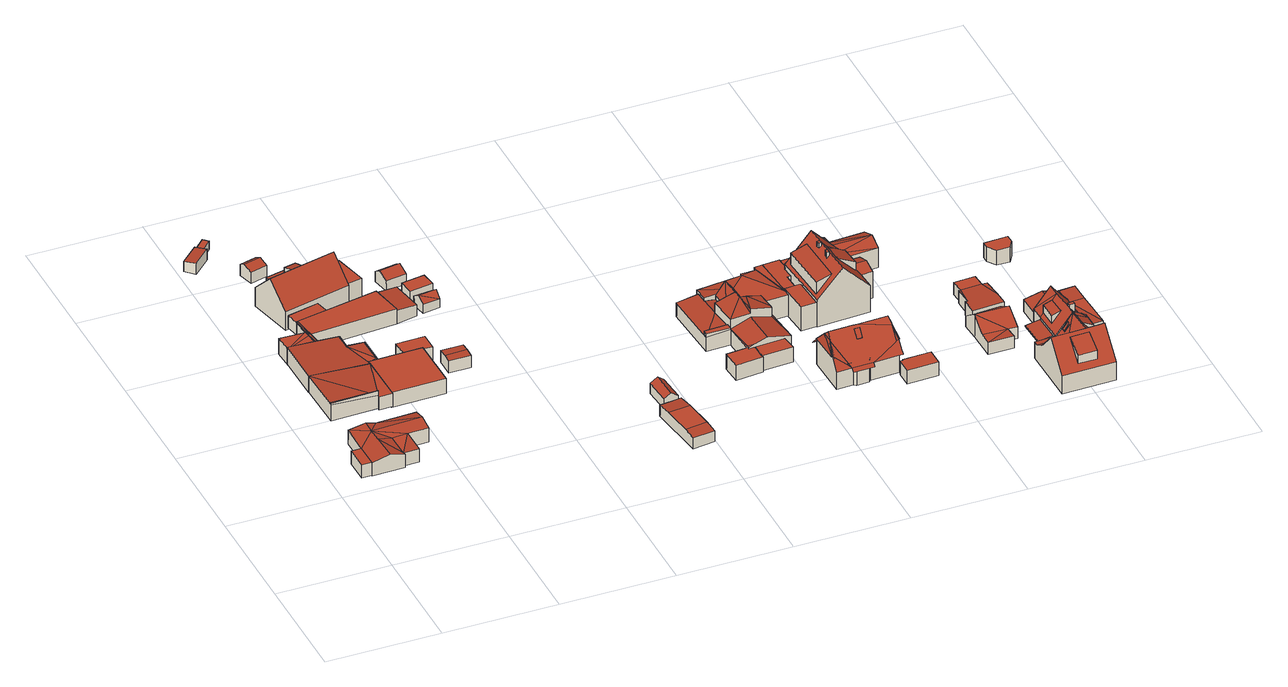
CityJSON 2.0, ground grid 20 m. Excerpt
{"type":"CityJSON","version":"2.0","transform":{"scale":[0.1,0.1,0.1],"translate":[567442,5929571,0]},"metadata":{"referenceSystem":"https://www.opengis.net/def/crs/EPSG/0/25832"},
"CityObjects":{
"building1":{"type":"Building","attributes":{"Grundfläche 2D":"101.120985","Grundhöhe NN":"0.966"},"geometry":[{"type":"Solid","lod":"3","boundaries":[[[[0,1,2]],[[2,1,3]],[[0,4,5,6]],[[1,0,6,7,8,9]],[[8,10,11,9]],[[12,13,11]],[[13,14,11]],[[14,9,11]],[[13,15,16,1]],[[13,1,14]],[[17,18,16]],[[18,1,16]],[[3,1,18]],[[1,9,14]],[[0,2,19,20]],[[4,0,20,21]],[[5,4,21,22]],[[6,5,22,23]],[[7,6,23,24]],[[10,8,7,24,25]],[[11,10,25,26]],[[12,11,26,27]],[[13,12,27,28]],[[15,13,28,29]],[[17,16,15,29,30]],[[2,3,18,17,30,19]],[[25,24,23,22,21,20,19,30,29,28,27,26]]]],"semantics":{"surfaces":[{"type":"RoofSurface"},{"type":"WallSurface"},{"type":"GroundSurface"}],"values":[[0,0,0,0,0,0,0,0,0,0,0,0,0,0,1,1,1,1,1,1,1,1,1,1,1,1,2]]}}]},
"building2":{"type":"Building","attributes":{"Grundfläche 2D":"89.987036","Grundhöhe NN":"1.052"},"children":["building2-1"],"geometry":[{"type":"Solid","lod":"3","boundaries":[[[[31,32,33,34]],[[31,34,35,36]],[[37,38,34,33,32]],[[32,31,39,40]],[[41,38,37,32,40,42]],[[34,38,41,43]],[[35,34,43,44]],[[36,35,44,45]],[[31,36,45,39]],[[43,41,42,40,39,45,44]]]],"semantics":{"surfaces":[{"type":"RoofSurface"},{"type":"WallSurface"},{"type":"GroundSurface"}],"values":[[0,0,0,1,1,1,1,1,1,2]]}}]},
"building2-1":{"type":"BuildingInstallation","parents":["building2"],"geometry":[{"type":"MultiSurface","lod":"3","boundaries":[[[46,47,48,49]],[[38,34,47,46]],[[34,50,48,47]],[[37,49,48,50,33]],[[46,49,37,38]]],"semantics":{"surfaces":[{"type":"RoofSurface"},{"type":"WallSurface"}],"values":[0,1,1,1,1]}}]},
"building3":{"type":"Building","attributes":{"Grundfläche 2D":"96.016437","Grundhöhe NN":"1.028"},"geometry":[{"type":"Solid","lod":"3","boundaries":[[[[51,52,53,54,55,56,32]],[[57,53,52]],[[57,52,58,59,60,61]],[[62,53,61,60]],[[63,54,62]],[[54,53,62]],[[61,53,57]],[[51,32,64,65]],[[52,51,65,66]],[[58,52,66,67]],[[59,58,67,68]],[[60,59,68,69]],[[62,60,69,70]],[[63,62,70,71]],[[72,56,55,54,63,71,73]],[[32,56,72,64]],[[67,66,65,64,72,73,71,70,69,68]]]],"semantics":{"surfaces":[{"type":"RoofSurface"},{"type":"WallSurface"},{"type":"GroundSurface"}],"values":[[0,0,0,0,0,0,0,1,1,1,1,1,1,1,1,1,2]]}}]},
"building4":{"type":"Building","attributes":{"Grundfläche 2D":"9.207531","Grundhöhe NN":"1.227"},"geometry":[{"type":"Solid","lod":"3","boundaries":[[[[74,75,76,77]],[[78,79,77,76]],[[79,80,74,77]],[[80,81,75,74]],[[81,78,76,75]],[[81,80,79,78]]]],"semantics":{"surfaces":[{"type":"RoofSurface"},{"type":"WallSurface"},{"type":"GroundSurface"}],"values":[[0,1,1,1,1,2]]}}]},
"building5":{"type":"Building","attributes":{"Grundfläche 2D":"2.697218","Grundhöhe NN":"1.233"},"geometry":[{"type":"Solid","lod":"3","boundaries":[[[[82,83,84,85]],[[86,87,85,84]],[[87,88,82,85]],[[88,89,83,82]],[[89,86,84,83]],[[89,88,87,86]]]],"semantics":{"surfaces":[{"type":"RoofSurface"},{"type":"WallSurface"},{"type":"GroundSurface"}],"values":[[0,1,1,1,1,2]]}}]},
"building6":{"type":"Building","attributes":{"Grundfläche 2D":"14.262613","Grundhöhe NN":"1.028"},"geometry":[{"type":"Solid","lod":"3","boundaries":[[[[90,91,92,93,94]],[[95,96,94,93]],[[96,97,90,94]],[[97,98,91,90]],[[98,99,92,91]],[[99,95,93,92]],[[99,98,97,96,95]]]],"semantics":{"surfaces":[{"type":"RoofSurface"},{"type":"WallSurface"},{"type":"GroundSurface"}],"values":[[0,1,1,1,1,1,2]]}}]},
"building7":{"type":"Building","attributes":{"Grundfläche 2D":"8.800956","Grundhöhe NN":"0.996"},"geometry":[{"type":"Solid","lod":"3","boundaries":[[[[100,101,102,103]],[[104,101,100,105]],[[103,102,106,107]],[[105,100,103,107,108]],[[104,105,108,109]],[[106,102,101,104,109]],[[108,107,106,109]]]],"semantics":{"surfaces":[{"type":"RoofSurface"},{"type":"WallSurface"},{"type":"GroundSurface"}],"values":[[0,0,1,1,1,1,2]]}}]},
"building8":{"type":"Building","attributes":{"Grundfläche 2D":"100.223533","Grundhöhe NN":"0.741"},"geometry":[{"type":"Solid","lod":"3","boundaries":[[[[110,111,112,113]],[[114,115,116,117,118]],[[119,111,110,115,114,120]],[[112,111,119,121]],[[113,112,121,122]],[[113,122,123,115,110]],[[115,123,124,116]],[[117,116,124,125]],[[118,117,125,126]],[[114,118,126,120]],[[119,120,126,125,124,123,122,121]]]],"semantics":{"surfaces":[{"type":"RoofSurface"},{"type":"WallSurface"},{"type":"GroundSurface"}],"values":[[0,0,1,1,1,1,1,1,1,1,2]]}}]},
"building9":{"type":"Building","attributes":{"Grundfläche 2D":"114.762972","Grundhöhe NN":"0.683"},"children":["building9-1"],"geometry":[{"type":"Solid","lod":"3","boundaries":[[[[127,128,129,130,131]],[[130,129,132,131]],[[129,133,134,132]],[[135,131,132]],[[136,137,138,139,140]],[[141,142,143,144]],[[136,140,129,145,146,143]],[[136,143,142,137]],[[137,142,147,148,138]],[[140,139,138,148,149,133,129]],[[144,143,146,150]],[[141,144,150,151]],[[142,141,151,147]],[[128,152,145,129]],[[134,133,149,153]],[[132,134,153,154]],[[135,132,154,155]],[[131,135,155,156]],[[128,127,131,156,152]],[[145,152,156,155,154,153,149,148,147,151,150,146]]]],"semantics":{"surfaces":[{"type":"RoofSurface"},{"type":"WallSurface"},{"type":"GroundSurface"}],"values":[[0,0,0,0,0,0,1,1,1,1,1,1,1,1,1,1,1,1,1,2]]}}]},
"building9-1":{"type":"BuildingInstallation","parents":["building9"],"geometry":[{"type":"MultiSurface","lod":"3","boundaries":[[[157,158,159,160,161,162]],[[159,128,129,133,139,160]],[[134,161,160,139,133]],[[127,158,157,162,161,134,132,163,130]],[[159,158,127,128]]],"semantics":{"surfaces":[{"type":"RoofSurface"},{"type":"WallSurface"}],"values":[0,1,1,1,1]}}]},
"building10":{"type":"Building","attributes":{"Grundfläche 2D":"125.336396","Grundhöhe NN":"0.805"},"children":["building10-1"],"geometry":[{"type":"Solid","lod":"3","boundaries":[[[[164,165,166,167,168,169]],[[170,171,169,168,167,172]],[[173,174,175,176]],[[177,178,179,180]],[[174,173,181,182]],[[175,174,182,183]],[[176,175,183,184]],[[166,165,164,185,186]],[[176,184,187,172,167,166,186,181,173]],[[178,188,189,171,170,172,187,190,179]],[[185,164,169,171,189]],[[180,179,190,191]],[[177,180,191,192]],[[178,177,192,188]],[[182,181,186,185,189,188,192,191,190,187,184,183]]]],"semantics":{"surfaces":[{"type":"RoofSurface"},{"type":"WallSurface"},{"type":"GroundSurface"}],"values":[[0,0,0,0,1,1,1,1,1,1,1,1,1,1,2]]}}]},
"building10-1":{"type":"BuildingInstallation","parents":["building10"],"geometry":[{"type":"MultiSurface","lod":"3","boundaries":[[[193,194,195,196]],[[197,195,194]],[[193,196,198]],[[198,197,194,193]]],"semantics":{"surfaces":[{"type":"RoofSurface"},{"type":"WallSurface"}],"values":[0,1,1,1]}}]},
"building11":{"type":"Building","attributes":{"Grundfläche 2D":"12.048376","Grundhöhe NN":"0.741"},"geometry":[{"type":"Solid","lod":"3","boundaries":[[[[199,200,201,202]],[[203,200,199,204]],[[202,201,205,206]],[[204,199,202,206,207]],[[203,204,207,208]],[[205,201,200,203,208]],[[207,206,205,208]]]],"semantics":{"surfaces":[{"type":"RoofSurface"},{"type":"WallSurface"},{"type":"GroundSurface"}],"values":[[0,0,1,1,1,1,2]]}}]},
"building12":{"type":"Building","attributes":{"Grundfläche 2D":"12.084120","Grundhöhe NN":"0.616"},"geometry":[{"type":"Solid","lod":"3","boundaries":[[[[209,210,211]],[[212,210,209]],[[213,209,211,214]],[[214,211,210,215,216]],[[213,214,216,217]],[[212,209,213,217,218]],[[210,212,218,215]],[[216,215,218,217]]]],"semantics":{"surfaces":[{"type":"RoofSurface"},{"type":"WallSurface"},{"type":"GroundSurface"}],"values":[[0,0,0,1,1,1,1,2]]}}]},
"building13":{"type":"Building","attributes":{"Grundfläche 2D":"8.541263","Grundhöhe NN":"0.683"},"geometry":[{"type":"Solid","lod":"3","boundaries":[[[[219,220,221]],[[219,221,222]],[[223,222,224]],[[219,222,223]],[[221,220,225,226]],[[224,222,221,226,227]],[[223,224,227,228]],[[225,220,219,223,228]],[[227,226,225,228]]]],"semantics":{"surfaces":[{"type":"RoofSurface"},{"type":"WallSurface"},{"type":"GroundSurface"}],"values":[[0,0,0,0,1,1,1,1,2]]}}]},
"building14":{"type":"Building","attributes":{"Grundfläche 2D":"11.109791","Grundhöhe NN":"0.683"},"geometry":[{"type":"Solid","lod":"3","boundaries":[[[[229,230,231,232]],[[233,234,232,231]],[[234,235,229,232]],[[235,236,230,229]],[[236,233,231,230]],[[236,235,234,233]]]],"semantics":{"surfaces":[{"type":"RoofSurface"},{"type":"WallSurface"},{"type":"GroundSurface"}],"values":[[0,1,1,1,1,2]]}}]},
"building15":{"type":"Building","attributes":{"Grundfläche 2D":"40.191258","Grundhöhe NN":"0.623"},"geometry":[{"type":"Solid","lod":"3","boundaries":[[[[237,238,239,240]],[[241,238,237,242]],[[243,241,242,244]],[[240,239,245,246]],[[247,248,244,242,237,240,246,249]],[[243,244,248,250]],[[239,238,241,243,250,245]],[[245,250,248,247,249,246]]]],"semantics":{"surfaces":[{"type":"RoofSurface"},{"type":"WallSurface"},{"type":"GroundSurface"}],"values":[[0,0,0,1,1,1,1,2]]}}]},
"building16":{"type":"Building","attributes":{"Grundfläche 2D":"11.967815","Grundhöhe NN":"0.650"},"geometry":[{"type":"Solid","lod":"3","boundaries":[[[[251,252,253,254]],[[255,252,251,256]],[[254,253,257,258]],[[256,251,254,258,259]],[[255,256,259,260]],[[257,253,252,255,260]],[[258,257,260,259]]]],"semantics":{"surfaces":[{"type":"RoofSurface"},{"type":"WallSurface"},{"type":"GroundSurface"}],"values":[[0,0,1,1,1,1,2]]}}]},
"building17":{"type":"Building","attributes":{"Grundfläche 2D":"168.978789","Grundhöhe NN":"0.408"},"children":["building17-1"],"geometry":[{"type":"Solid","lod":"3","boundaries":[[[[261,262,263,264,265]],[[266,267,268,265,264,263]],[[269,270,266,263]],[[271,272,273]],[[274,275,276,277]],[[274,277,272]],[[278,277,276]],[[279,273,272,280,281,282]],[[283,280,284]],[[280,272,285,284]],[[286,287,283]],[[283,287,280]],[[272,271,274]],[[288,289,290,291,292]],[[293,291,290]],[[294,291,293]],[[295,296,288,292,297]],[[295,297,298]],[[299,296,295,300]],[[301,302,303,304]],[[305,306,307,308,309,310,311]],[[272,277,285]],[[287,281,280]],[[291,275,274,271,273,312,297,292]],[[313,278,276,275,291,294,314]],[[285,277,278,313,315]],[[284,285,315,316]],[[283,284,316,317,270,286]],[[286,270,269,287]],[[281,287,269,263,282]],[[261,297,312,273,279,282,263,262]],[[261,265,318,319]],[[266,270,317,320]],[[267,266,320,321]],[[268,267,321,322]],[[265,268,322,318]],[[298,297,261,319,323,306]],[[298,306,305,295]],[[295,305,311,300]],[[324,302,301,325,326,290,289,288,296,299,300,311,310,327]],[[293,290,326,328]],[[294,293,328,314]],[[303,302,324,329]],[[304,303,329,330]],[[301,304,330,325]],[[307,306,323,331]],[[308,307,331,332]],[[309,308,332,333]],[[333,329,327,310,309]],[[318,322,321,320,317,316,315,313,314,328,326,325,330,329,333,332,331,323,319],[324,327,329]]]],"semantics":{"surfaces":[{"type":"RoofSurface"},{"type":"WallSurface"},{"type":"GroundSurface"}],"values":[[0,0,0,0,0,0,0,0,0,0,0,0,0,0,0,0,0,0,0,0,0,1,1,1,1,1,1,1,1,1,1,1,1,1,1,1,1,1,1,1,1,1,1,1,1,1,1,1,1,2]]}}]},
"building17-1":{"type":"BuildingInstallation","parents":["building17"],"geometry":[{"type":"MultiSurface","lod":"3","boundaries":[[[334,335,336,312]],[[337,335,334,262,264]],[[337,265,336,335]],[[261,297,312,336,265]],[[261,262,334,312,297]]],"semantics":{"surfaces":[{"type":"RoofSurface"},{"type":"WallSurface"}],"values":[0,1,1,1,1]}}]},
"building18":{"type":"Building","attributes":{"Grundfläche 2D":"73.873789","Grundhöhe NN":"0.262"},"geometry":[{"type":"Solid","lod":"3","boundaries":[[[[338,339,340]],[[338,340,341]],[[342,343,341,340,344,345,346]],[[347,343,348]],[[341,343,347]],[[349,347,348,350]],[[341,347,351]],[[352,353,340,339]],[[353,354,344,340]],[[354,355,345,344]],[[355,356,346,345]],[[356,357,342,346]],[[357,358,343,342]],[[358,359,348,343]],[[359,360,350,348]],[[360,361,349,350]],[[361,362,347,349]],[[362,363,351,347]],[[363,364,341,351]],[[364,365,338,341]],[[365,352,339,338]],[[355,354,353,352,365,364,363,362,361,360,359,358,357,356]]]],"semantics":{"surfaces":[{"type":"RoofSurface"},{"type":"WallSurface"},{"type":"GroundSurface"}],"values":[[0,0,0,0,0,0,0,1,1,1,1,1,1,1,1,1,1,1,1,1,1,2]]}}]},
"building19":{"type":"Building","attributes":{"Grundfläche 2D":"99.416011","Grundhöhe NN":"1.142"},"children":["building19-1"],"geometry":[{"type":"MultiSurface","lod":"3","boundaries":[[[366,367,368,369,370]],[[370,371,372,373]],[[374,375,376,377,378,379,380,381,370,373,382]],[[370,381,380,383,368,367,366]],[[384,385,386,375,374,382,373,387,388]],[[376,375,389]],[[380,390,391,368,383]],[[392,393,389]],[[389,393,376]],[[394,395,376,393,396]],[[377,394,396,393,392,397,398]],[[377,398,397,399,400]],[[378,377,400,399,401,402]],[[402,401,403,404,405,406,378]],[[406,405,404,391,407]],[[406,407,391,390,380]],[[379,406,380]],[[377,376,395,394]],[[378,406,379]],[[408,409,410,411,412,413,414]],[[415,381,366,416,417,418]],[[419,415,418,420]],[[421,419,420,422]],[[423,421,422,424]],[[425,426,382,427,428,423,424,429]],[[430,431,432,433,398,434,396,395,376,435,374,426,425,436]],[[437,438,439,402,440,400,433,432,441]],[[416,367,383,390,407,405,442,439,438,417]],[[443,444,411,410]],[[444,445,412,411]],[[445,446,413,412]],[[446,447,414,413]],[[447,448,408,414]],[[408,448,449,443,410,409]],[[418,424,420]],[[420,424,422]],[[436,425,429,424,418,417,438,437,441,432,431,430]],[[448,447,446,445,444,443,449]],[[416,366,370,369,368,367]],[[366,381,370]],[[421,423,428,427,373,370,381,415,419]],[[375,386,385,384,388,387,373,382,426,374]],[[427,382,373]],[[375,435,389]],[[374,435,375]],[[376,389,435]],[[396,434,398,397,392,393]],[[399,397,398,433,400]],[[401,399,400,440,402]],[[405,404,403,401,402,439,442]],[[404,405,407,391]],[[390,383,368,391]],[[390,391,407]],[[383,367,368]],[[396,393,376,395]]],"semantics":{"surfaces":[{"type":"RoofSurface"},{"type":"WallSurface"},{"type":"GroundSurface"}],"values":[0,0,0,0,0,0,0,0,0,0,0,0,0,0,0,0,0,0,0,0,1,1,1,1,1,1,1,1,1,1,1,1,1,1,2,2,2,2,0,0,0,0,0,0,0,0,0,0,0,0,0,0,0,0,0]}}]},
"building19-1":{"type":"BuildingInstallation","parents":["building19"],"geometry":[{"type":"MultiSurface","lod":"3","boundaries":[[[450,451,452,453,454,455]],[[456,455,454,453,457,458]],[[452,451,450,459,460,461]],[[461,457,453,452]],[[456,459,450,455]]],"semantics":{"surfaces":[{"type":"RoofSurface"},{"type":"WallSurface"}],"values":[0,1,1,1,1]}}]},
"building20":{"type":"Building","attributes":{"Grundfläche 2D":"211.919278","Grundhöhe NN":"0.184"},"children":["building20-1","building20-2","building20-3"],"geometry":[{"type":"Solid","lod":"3","boundaries":[[[[462,463,464,465]],[[466,467,468,469]],[[469,470,471,472,473,474,466]],[[475,476,477,478,479,480,481,482],[483,484,465,464]],[[471,470,482,481,480,485,486,487,488,489,472,490,491]],[[492,493,494,495,496,476,475,497]],[[497,475,482,468,467]],[[469,468,482,470]],[[497,498,487,492]],[[486,499,500,487]],[[500,501,492,487]],[[502,503,504]],[[502,504,505]],[[506,507,508,502,509,502,505,510]],[[511,512,505]],[[506,510,505,512,513]],[[514,515,516,517,518]],[[519,350,520,521,522,523,524,525]],[[526,527,528,529,530]],[[484,483,463,462]],[[464,463,483]],[[484,462,465]],[[498,497,466,474]],[[467,466,497]],[[471,491,472]],[[491,490,472]],[[489,488,473,472]],[[473,488,487,498,474]],[[520,531,532,518,517,516,533,534,521]],[[514,518,532,535]],[[515,514,535,536]],[[537,533,516,515,536,538,479,478,524,523]],[[485,480,479,538,539]],[[486,485,539,540]],[[499,486,540,541]],[[501,500,499,541,542]],[[492,501,542,543]],[[492,543,544,503,502,494,493]],[[477,476,496,495,494,502,508,507,527,526,525,524,478]],[[525,526,530,519]],[[519,530,545,546,350]],[[520,350,546,531]],[[522,521,534,547]],[[523,522,547,537]],[[529,528,548,549]],[[530,529,549,545]],[[504,503,544,550]],[[511,505,504,550,551]],[[513,512,511,551,552]],[[527,507,506,513,552,548,528]],[[531,546,545,549,548,552,551,550,544,543,542,541,540,539,538,536,535,532],[534,533,537,547]]]],"semantics":{"surfaces":[{"type":"RoofSurface"},{"type":"WallSurface"},{"type":"GroundSurface"}],"values":[[0,0,0,0,0,0,0,0,0,0,0,0,0,0,0,0,0,0,0,1,1,1,1,1,1,1,1,1,1,1,1,1,1,1,1,1,1,1,1,1,1,1,1,1,1,1,1,1,1,1,2]]}}]},
"building20-1":{"type":"BuildingInstallation","parents":["building20"],"geometry":[{"type":"MultiSurface","lod":"3","boundaries":[[[553,554,555,556]],[[557,558,556,555]],[[553,556,558,559]],[[559,560,554,553]],[[555,554,560,557]]],"semantics":{"surfaces":[{"type":"RoofSurface"},{"type":"WallSurface"}],"values":[0,1,1,1,1]}}]},
"building20-2":{"type":"BuildingInstallation","parents":["building20"],"geometry":[{"type":"MultiSurface","lod":"3","boundaries":[[[561,562,563,564,565,566]],[[563,562,561,508,509,510]],[[510,512,564,563]],[[513,565,564,512]],[[513,506,507,566,565]],[[508,561,566,507]]],"semantics":{"surfaces":[{"type":"RoofSurface"},{"type":"WallSurface"}],"values":[0,1,1,1,1,1]}}]},
"building20-3":{"type":"BuildingInstallation","parents":["building20"],"geometry":[{"type":"MultiSurface","lod":"3","boundaries":[[[567,568,569,570]],[[570,569,571,572]],[[567,570,572,573]],[[568,567,573,574]],[[569,568,574,571]]],"semantics":{"surfaces":[{"type":"RoofSurface"},{"type":"WallSurface"}],"values":[0,1,1,1,1]}}]},
"building21":{"type":"Building","attributes":{"Grundfläche 2D":"46.719152","Grundhöhe NN":"0.997"},"geometry":[{"type":"Solid","lod":"3","boundaries":[[[[575,576,577]],[[578,577,579]],[[580,581,577,578]],[[575,577,581]],[[578,579,582]],[[578,582,583]],[[575,581,584]],[[577,576,585,586]],[[582,579,577,586,587]],[[583,582,587,588]],[[578,583,588,589]],[[580,578,589,590]],[[584,581,580,590,591]],[[576,575,584,591,585]],[[590,589,588,587,586,585,591]]]],"semantics":{"surfaces":[{"type":"RoofSurface"},{"type":"WallSurface"},{"type":"GroundSurface"}],"values":[[0,0,0,0,0,0,0,1,1,1,1,1,1,1,2]]}}]},
"building22":{"type":"Building","attributes":{"Grundfläche 2D":"41.775669","Grundhöhe NN":"0.988"},"geometry":[{"type":"Solid","lod":"3","boundaries":[[[[592,593,594]],[[595,596,594,597]],[[598,599,600,601,602,592,594,596]],[[598,596,603]],[[602,593,592]],[[602,601,600,604,605]],[[593,602,605,606]],[[594,593,606,607]],[[597,594,607,608]],[[595,597,608,609]],[[596,595,609,610]],[[603,596,610,611]],[[598,603,611,612]],[[599,598,612,613]],[[600,599,613,604]],[[604,613,612,611,610,609,608,607,606,605]]]],"semantics":{"surfaces":[{"type":"RoofSurface"},{"type":"WallSurface"},{"type":"GroundSurface"}],"values":[[0,0,0,0,0,1,1,1,1,1,1,1,1,1,1,2]]}}]},
"building23":{"type":"Building","attributes":{"Grundfläche 2D":"204.524603","Grundhöhe NN":"0.959"},"children":["building23-1","building23-2","building23-3","building23-4","building23-5","building23-6"],"geometry":[{"type":"Solid","lod":"3","boundaries":[[[[614,615,616,617]],[[618,619,620]],[[618,621,622,619]],[[622,623,624,625,626,627,628,629,630,619]],[[631,632,633,634,635],[636,637,638,639]],[[640,641,631]],[[641,632,631]],[[642,643,633,632,641]],[[644,645,640,646,647,648]],[[628,641,640,645,644]],[[628,649,650,651,642]],[[642,641,628]],[[650,625,652,653,651]],[[643,651,653]],[[642,651,643]],[[654,655,656,657,658,659,660,620,619,630,629,628,644],[661,662,663]],[[662,661,663]],[[664,659,658]],[[665,666,667,668,669]],[[670,671,672,673,674,667,666]],[[675,674,673,676,677,678]],[[679,680,681,682,683]],[[678,677,682,681]],[[639,638,617,616]],[[614,617,638,637]],[[615,614,637,636]],[[636,639,616,615]],[[628,627,626,625,650,649]],[[684,680,679,658,657,656,655,685,686]],[[658,679,672,671,664]],[[665,669,687,688,621,618,620,660,659,664,671,670,666]],[[622,621,688,689,690,691]],[[691,622,691,690,689,690]],[[624,623,622,691,690,689,692,625]],[[675,678,693,694]],[[668,667,674,675,694,695]],[[669,668,695,687]],[[635,634,696,697]],[[640,631,635,697,698]],[[646,640,698,699]],[[646,699,685,655,647]],[[655,654,644,648,647]],[[625,692,700,652]],[[634,633,643,653,652,700,696]],[[681,680,684,701]],[[678,681,701,693]],[[677,676,682]],[[679,683,682,676,673,672]],[[697,696,700,692,689,688,687,695,694,693,701,684,686,685,699,698]]]],"semantics":{"surfaces":[{"type":"RoofSurface"},{"type":"WallSurface"},{"type":"GroundSurface"}],"values":[[0,0,0,0,0,0,0,0,0,0,0,0,0,0,0,0,0,0,0,0,0,0,0,1,1,1,1,1,1,1,1,1,1,1,1,1,1,1,1,1,1,1,1,1,1,1,1,1,2]]}}]},
"building23-1":{"type":"BuildingInstallation","parents":["building23"],"geometry":[{"type":"MultiSurface","lod":"3","boundaries":[[[702,644,703,704,705]],[[703,706,707,708,704]],[[709,710,707,706,703,648,654]],[[710,663,661,704,708,707]],[[661,662,704]],[[704,662,702,705]]],"semantics":{"surfaces":[{"type":"RoofSurface"},{"type":"WallSurface"}],"values":[0,0,1,1,1,1]}}]},
"building23-2":{"type":"BuildingInstallation","parents":["building23"],"geometry":[{"type":"MultiSurface","lod":"3","boundaries":[[[711,712,713,714,715]],[[714,713,716]],[[712,711,717]],[[717,718,716,713,712]]],"semantics":{"surfaces":[{"type":"RoofSurface"},{"type":"WallSurface"}],"values":[0,1,1,1]}}]},
"building23-3":{"type":"BuildingInstallation","parents":["building23"],"geometry":[{"type":"MultiSurface","lod":"3","boundaries":[[[719,720,721,722]],[[723,724,722,721]],[[724,725,719,722]],[[720,719,725,726]],[[721,720,726,723]]],"semantics":{"surfaces":[{"type":"RoofSurface"},{"type":"WallSurface"}],"values":[0,1,1,1,1]}}]},
"building23-4":{"type":"BuildingInstallation","parents":["building23"],"geometry":[{"type":"MultiSurface","lod":"3","boundaries":[[[727,728,703,644,729]],[[728,727,645]],[[645,648,703,728]]],"semantics":{"surfaces":[{"type":"RoofSurface"},{"type":"WallSurface"}],"values":[0,1,1]}}]},
"building23-5":{"type":"BuildingInstallation","parents":["building23"],"geometry":[{"type":"MultiSurface","lod":"3","boundaries":[[[730,731,732,733,734,735]],[[733,736,737,735,734]],[[731,730,735,737,738]],[[732,731,738,739]],[[739,736,733,732]]],"semantics":{"surfaces":[{"type":"RoofSurface"},{"type":"WallSurface"}],"values":[0,1,1,1,1]}}]},
"building23-6":{"type":"BuildingInstallation","parents":["building23"],"geometry":[{"type":"MultiSurface","lod":"3","boundaries":[[[740,691,741,742]],[[740,743,690,691]],[[741,691,690,744]],[[742,741,744,745]],[[740,742,745,743]],[[690,743,745,744]]],"semantics":{"surfaces":[{"type":"RoofSurface"},{"type":"WallSurface"},{"type":"OuterCeilingSurface"}],"values":[0,1,1,1,1,2]}}]},
"building24":{"type":"Building","attributes":{"Grundfläche 2D":"10.308425","Grundhöhe NN":"0.950"},"geometry":[{"type":"Solid","lod":"3","boundaries":[[[[746,747,748,749,750,751]],[[749,748,752,753]],[[750,749,753,754]],[[751,750,754,755]],[[746,751,755,756]],[[748,747,757,752]],[[747,746,756,757]],[[755,754,753,752,757,756]]]],"semantics":{"surfaces":[{"type":"RoofSurface"},{"type":"WallSurface"},{"type":"GroundSurface"}],"values":[[0,1,1,1,1,1,1,2]]}}]}
},
"vertices":[
[62,269,35],[91,297,42],[61,320,37],[91,320,42],[44,268,35],[45,227,35],[62,227,35],[62,225,35],[93,226,42],[92,273,42],[119,227,35],[118,231,35],[145,232,35],[144,275,37],[117,274,36],[180,276,37],[179,300,43],[179,323,37],[109,321,37],[61,320,10],[62,269,10],[44,268,10],[45,227,10],[62,227,10],[62,225,10],[119,227,10],[118,231,10],[145,232,10],[144,275,10],[180,276,10],[179,323,10],
[164,474,36],[59,473,42],[140,390,37],[142,389,36],[142,385,36],[165,386,36],[61,389,42],[61,387,42],[164,474,11],[59,473,11],[61,387,11],[61,389,11],[142,389,11],[142,385,11],[165,386,11],
[61,387,45],[142,389,45],[142,390,45],[61,389,45],[142,390,36],
[164,474,34],[164,480,34],[148,532,36],[147,561,36],[108,560,39],[58,558,42],[180,487,34],[177,481,34],[181,486,34],[180,534,34],[179,533,34],[149,534,36],[149,561,36],[59,473,10],[164,474,10],[164,480,10],[177,481,10],[181,486,10],[180,534,10],[149,534,10],[149,561,10],[58,558,10],[147,561,10],
[6,851,31],[21,835,33],[52,865,33],[37,880,31],[52,865,12],[37,880,12],[6,851,12],[21,835,12],
[42,882,28],[51,874,28],[66,890,28],[58,898,28],[66,890,12],[58,898,12],[42,882,12],[51,874,12],
[104,625,33],[160,635,33],[154,660,34],[98,647,34],[103,625,33],[98,647,10],[103,625,10],[104,625,10],[160,635,10],[154,660,10],
[118,806,37],[87,799,37],[92,782,31],[122,790,31],[85,809,31],[115,817,31],[92,782,10],[122,790,10],[115,817,10],[85,809,10],
[257,482,36],[164,480,36],[165,389,36],[258,390,36],[225,481,33],[257,482,33],[274,482,33],[274,513,33],[224,512,33],[164,480,7],[225,481,7],[165,389,7],[258,390,7],[257,482,7],[274,482,7],[274,513,7],[224,512,7],
[108,560,35],[112,560,35],[109,584,35],[105,582,35],[60,558,37],[104,593,35],[104,621,35],[101,621,35],[58,592,37],[261,595,36],[250,652,36],[104,625,36],[104,621,36],[109,584,36],[288,659,29],[250,652,33],[261,595,33],[298,602,29],[109,584,7],[261,595,7],[250,652,7],[104,625,7],[104,621,7],[298,602,7],[288,659,7],[112,560,7],[101,621,7],[104,593,7],[58,592,7],[60,558,7],
[105,582,37],[108,560,37],[112,560,37],[104,621,37],[101,621,37],[105,584,37],[105,584,35],
[93,646,43],[154,660,43],[213,674,43],[204,714,84],[152,702,84],[84,686,84],[106,734,43],[75,726,43],[195,754,43],[212,678,43],[239,684,43],[225,742,43],[199,736,43],[103,747,41],[106,734,41],[165,747,41],[162,760,41],[212,678,8],[239,684,8],[225,742,8],[199,736,8],[93,646,8],[213,674,8],[195,754,8],[106,734,8],[75,726,8],[165,747,8],[162,760,8],[103,747,8],
[145,730,68],[125,726,68],[130,707,74],[149,712,74],[125,726,55],[145,730,55],
[322,456,31],[284,455,31],[284,440,30],[322,440,30],[284,472,30],[322,472,30],[284,440,7],[322,440,7],[322,472,7],[284,472,7],
[315,710,33],[276,716,25],[278,704,33],[314,722,25],[318,691,25],[281,685,25],[276,716,6],[281,685,6],[318,691,6],[314,722,6],
[308,617,34],[310,605,24],[341,610,23],[340,622,34],[306,632,24],[338,636,23],[310,605,7],[341,610,7],[338,636,7],[306,632,7],
[339,669,31],[298,663,31],[302,637,31],[343,643,31],[302,637,7],[343,643,7],[339,669,7],[298,663,7],
[593,130,29],[554,124,29],[557,101,27],[596,106,27],[547,176,30],[586,181,30],[544,204,27],[582,209,27],[557,101,6],[596,106,6],[586,181,6],[582,209,6],[593,130,6],[544,204,6],
[567,268,33],[570,219,33],[582,220,25],[578,269,25],[558,219,25],[554,267,25],[582,220,6],[578,269,6],[554,267,6],[558,219,6],
[723,341,34],[722,351,34],[717,392,35],[688,349,31],[681,340,31],[714,427,35],[713,448,35],[675,446,30],[737,394,32],[734,428,32],[758,344,53],[755,380,62],[723,341,53],[758,344,62],[795,346,53],[795,350,53],[767,382,59],[792,383,53],[722,351,53],[754,395,62],[737,394,58],[717,392,53],[751,429,62],[764,430,44],[767,382,44],[734,428,40],[737,394,40],[762,284,46],[792,286,38],[803,287,35],[795,346,36],[758,344,46],[798,350,35],[795,350,36],[729,286,36],[740,283,39],[723,341,35],[726,286,35],[739,283,39],[729,282,35],[792,286,33],[740,283,33],[740,257,33],[795,260,33],[729,286,33],[726,286,33],[691,283,33],[693,249,33],[741,253,33],[739,283,33],[729,282,33],[723,341,37],[792,383,4],[795,350,4],[767,382,4],[764,430,4],[734,428,4],[681,340,4],[723,341,4],[714,427,4],[713,448,4],[675,446,4],[726,286,4],[740,283,4],[792,286,4],[803,287,4],[739,283,4],[798,350,4],[740,257,4],[795,260,4],[691,283,4],[693,249,4],[741,253,4],
[722,351,37],[681,349,37],[681,340,37],[681,349,30],
[713,455,38],[714,427,41],[764,430,42],[792,459,42],[838,380,43],[837,392,43],[767,382,43],[792,383,43],[793,378,43],[819,465,41],[838,392,43],[819,473,41],[833,474,41],[792,463,42],[714,427,3],[764,430,3],[767,382,3],[792,383,3],[793,378,3],[838,380,3],[837,392,3],[838,392,3],[833,474,3],[819,473,3],[819,465,3],[792,463,3],[792,459,3],[713,455,3],
[842,156,54],[825,166,66],[823,167,67],[823,150,48],[850,152,48],[850,147,42],[887,148,42],[887,152,48],[933,169,66],[937,170,67],[933,187,85],[879,196,96],[870,196,96],[828,195,96],[826,184,85],[846,157,54],[904,158,54],[825,176,77],[938,154,48],[938,156,51],[937,159,54],[933,154,48],[934,154,48],[939,170,67],[825,179,80],[821,167,67],[937,227,67],[933,211,83],[930,198,96],[933,189,87],[932,207,87],[934,227,67],[932,225,69],[935,243,48],[925,235,56],[820,240,48],[829,232,56],[821,223,67],[819,223,67],[824,209,82],[825,205,86],[824,196,81],[938,154,37],[934,154,37],[933,154,37],[933,126,37],[987,128,37],[987,158,37],[938,156,37],[854,157,54],[825,156,54],[825,156,11],[854,157,11],[858,153,49],[858,153,11],[879,153,49],[879,153,12],[883,158,54],[883,158,11],[933,159,11],[933,159,54],[895,158,54],[886,158,54],[886,158,11],[933,187,11],[932,207,11],[931,235,11],[931,235,57],[932,210,84],[933,186,85],[933,186,11],[829,232,11],[823,232,11],[823,232,57],[830,232,56],[830,232,11],[823,221,69],[933,154,11],[933,126,11],[987,128,11],[987,158,11],[938,156,11],[938,154,11],[934,154,11],
[879,191,92],[872,191,92],[870,191,92],[870,180,80],[876,180,80],[879,180,80],[879,180,79],[870,180,79],[876,180,79],[879,191,91],[872,191,91],[870,191,91],
[866,437,79],[871,347,79],[899,349,87],[894,439,87],[928,413,87],[918,412,93],[918,411,93],[918,407,93],[919,407,93],[919,387,93],[920,376,93],[952,378,76],[949,414,76],[909,417,102],[907,451,102],[865,448,56],[861,448,52],[868,335,53],[913,337,102],[911,381,102],[909,410,102],[871,347,57],[866,437,57],[961,340,53],[959,373,53],[950,394,61],[952,378,60],[935,377,77],[920,380,93],[919,384,93],[955,417,53],[954,443,53],[953,453,53],[950,453,56],[946,453,60],[928,413,82],[949,414,60],[979,374,53],[977,395,61],[976,418,53],[953,453,43],[954,443,39],[1020,447,39],[1019,470,50],[945,467,50],[946,453,43],[950,453,43],[949,460,46],[949,468,50],[1017,496,39],[947,492,39],[944,492,39],[841,335,48],[868,337,48],[865,394,48],[838,392,48],[837,392,48],[863,476,41],[838,392,41],[858,393,41],[856,428,41],[863,428,41],[861,448,41],[865,448,41],[865,448,35],[946,453,35],[944,485,35],[863,481,35],[863,476,35],[838,392,2],[837,392,2],[865,394,2],[858,393,2],[841,335,2],[868,337,2],[863,428,2],[868,335,2],[961,340,2],[959,373,2],[979,374,2],[976,418,2],[955,417,2],[954,443,2],[863,476,2],[833,474,2],[856,428,2],[944,485,2],[863,481,2],[1020,447,2],[1017,496,2],[944,492,2],
[906,417,105],[902,416,105],[903,410,105],[907,410,105],[903,410,95],[907,410,99],[906,417,99],[902,416,95],
[950,453,51],[949,460,51],[949,468,51],[947,492,51],[944,492,51],[946,453,51],
[908,388,106],[904,388,106],[904,381,106],[908,381,106],[904,381,94],[908,381,99],[908,388,99],[904,388,94],
[1091,235,30],[1079,235,30],[1081,203,53],[1125,174,32],[1082,176,32],[1141,173,32],[1140,204,53],[1082,151,33],[1126,152,33],[1139,237,31],[1079,235,10],[1081,203,10],[1082,151,10],[1126,152,10],[1125,174,10],[1141,173,10],[1139,237,10],
[1145,265,36],[1143,300,34],[1134,300,34],[1096,323,33],[1097,298,34],[1133,325,33],[1095,264,36],[1090,264,36],[1091,235,37],[1139,237,37],[1146,238,37],[1094,298,34],[1091,235,10],[1146,238,10],[1143,300,10],[1134,300,10],[1133,325,10],[1096,323,10],[1097,298,10],[1094,298,10],[1095,264,10],[1090,264,10],
[1210,48,85],[1177,47,85],[1178,17,69],[1211,17,69],[1180,195,44],[1208,173,78],[1207,196,78],[1178,195,42],[1179,172,42],[1180,140,42],[1181,124,42],[1181,115,42],[1183,115,44],[1192,115,55],[1211,116,78],[1211,126,78],[1211,132,78],[1239,54,90],[1177,52,90],[1147,51,90],[1147,7,44],[1240,9,44],[1177,47,84],[1210,48,84],[1211,17,53],[1178,17,53],[1238,92,47],[1213,65,78],[1190,87,51],[1146,87,51],[1216,116,72],[1237,94,49],[1241,92,44],[1241,116,44],[1237,116,49],[1201,115,65],[1183,115,42],[1184,105,43],[1145,114,41],[1145,103,42],[1237,116,47],[1241,116,42],[1240,126,42],[1240,130,42],[1237,193,42],[1236,197,44],[1212,196,72],[1229,126,55],[1229,126,56],[1230,126,55],[1237,197,42],[1207,196,39],[1212,196,40],[1211,238,40],[1179,237,33],[1180,195,33],[1236,197,33],[1237,197,32],[1237,193,32],[1241,193,31],[1239,239,32],[1267,239,33],[1245,194,32],[1244,203,32],[1268,204,33],[1237,193,33],[1240,130,36],[1270,132,35],[1245,194,33],[1241,193,33],[1240,130,10],[1241,116,10],[1240,126,10],[1180,195,10],[1178,195,10],[1179,172,10],[1179,172,31],[1179,172,37],[1181,115,10],[1268,204,10],[1267,239,10],[1179,237,10],[1147,7,10],[1240,9,10],[1238,92,10],[1241,92,10],[1145,114,10],[1270,132,10],
[1216,126,72],[1237,116,61],[1229,126,65],[1222,126,69],[1237,125,61],[1236,126,61],[1230,126,65],[1237,125,47],[1236,126,47],
[1200,173,68],[1184,172,63],[1185,140,63],[1202,141,68],[1201,164,68],[1185,140,48],[1184,172,48],[1185,146,48],
[1222,133,81],[1221,140,81],[1212,139,81],[1213,132,81],[1212,139,75],[1213,132,75],[1222,133,64],[1221,140,64],
[1217,93,72],[1237,94,61],[1216,111,72],
[1192,110,54],[1192,104,54],[1201,104,65],[1201,112,66],[1195,112,58],[1192,112,54],[1201,112,65],[1192,112,53],[1192,104,53],[1201,104,64],
[1181,124,37],[1153,171,33],[1155,123,33],[1181,124,31],[1153,171,31],[1155,123,31],
[1213,371,37],[1221,385,37],[1221,400,37],[1179,398,37],[1179,386,37],[1190,371,37],[1221,400,9],[1179,398,9],[1179,386,9],[1190,371,9],[1213,371,9],[1221,385,9]
]}
